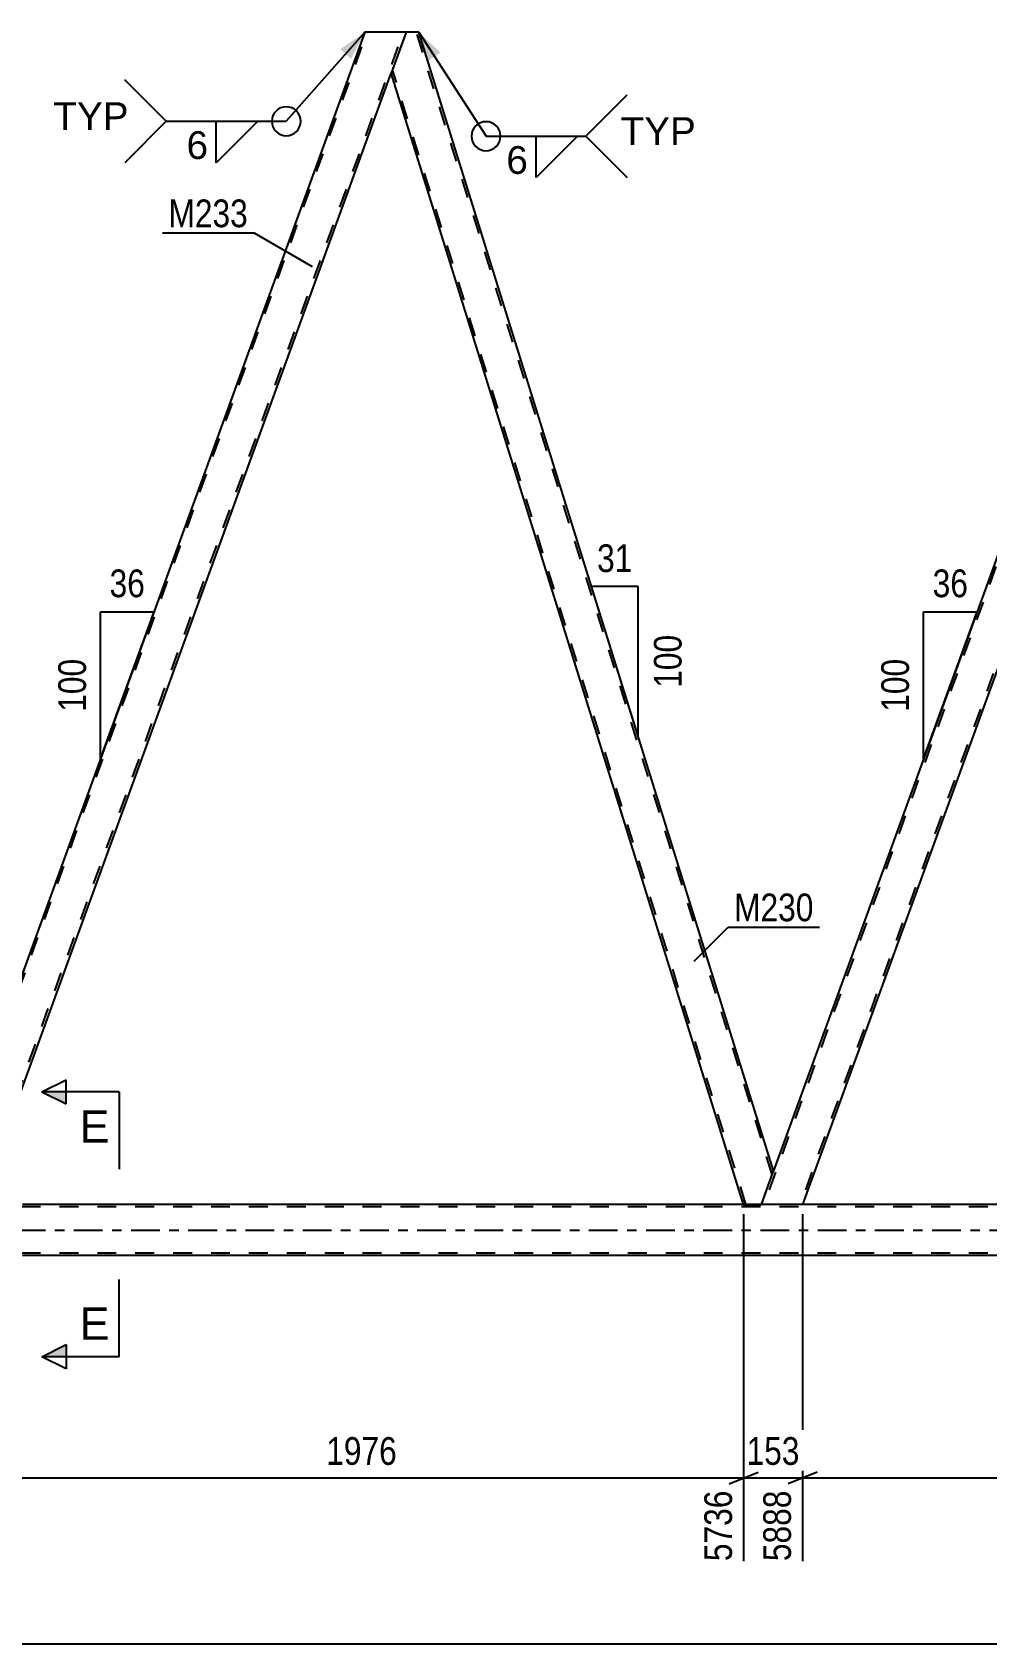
# Model space of a CAD drawing. Header units: millimetres. Extents: x 0 to 841, y 0 to 594.
# Drawn here: x 186.8 to 285.5, y 290 to 456.6 of the extents above; entities that cross this region are included whole.
import ezdxf

# ---------------------------------------------------------------- set-up
doc = ezdxf.new("R2010")
doc.units = ezdxf.units.MM
doc.linetypes.add('DXK_LINE_DOT2', pattern=[3.9198, 1.9599, -1.9599])
doc.linetypes.add('DXK_LINE_DOT3', pattern=[5.9187, 2.979, -0.9799, 0.9799, -0.9799])
doc.styles.add('Arial', font='arial.ttf', dxfattribs={"height": 0.2})
doc.styles.add('Arial Narrow', font='ARIALN.TTF', dxfattribs={"height": 0.2})

# ---------------------------------------------------------------- blocks, each defined once
blk = doc.blocks.new('Part-248143587-3950 - 3863')
at = {"color": 7, "linetype": 'DXK_LINE_DOT2'}
for p, q in [((744.27, 335.14), (72.73, 335.14)), ((744.27, 330.34), (72.73, 330.34))]:
    blk.add_line(p, q, dxfattribs=at)
at = {"color": 2, "linetype": 'Continuous'}
for p, q in [((340.86, 335.38), (185.8, 335.38)), ((340.86, 330.1), (185.8, 330.1))]:
    blk.add_line(p, q, dxfattribs=at)
at = {"color": 7, "linetype": 'DXK_LINE_DOT3'}
blk.add_line((72.73, 332.74), (744.27, 332.74), dxfattribs=at)
blk = doc.blocks.new('Part-248143587-3995 - 3863')
at = {"color": 7, "linetype": 'DXK_LINE_DOT2'}
for p, q in [((177.34, 335.38), (221.46, 456.6)), ((181.09, 335.38), (225.21, 456.6)), ((221.46, 456.6), (221.48, 456.6)), ((225.47, 456.6), (223.92, 452.35)), ((177.09, 335.38), (178.84, 340.2)), ((181.35, 335.38), (183.1, 340.2)), ((181.35, 335.38), (177.09, 335.38))]:
    blk.add_line(p, q, dxfattribs=at)
at = {"color": 2, "linetype": 'Continuous'}
for p, q in [((221.21, 456.6), (178.84, 340.2)), ((225.47, 456.6), (221.21, 456.6)), ((183.1, 340.2), (223.92, 452.35))]:
    blk.add_line(p, q, dxfattribs=at)
blk = doc.blocks.new('Part-248143587-4000 - 3863')
at = {"color": 2, "linetype": 'Continuous'}
for p, q in [((225.47, 456.6), (223.92, 452.35)), ((226.78, 456.6), (225.47, 456.6)), ((263.49, 338.85), (226.78, 456.6)), ((260.38, 335.38), (223.92, 452.35)), ((262.22, 335.38), (263.49, 338.85))]:
    blk.add_line(p, q, dxfattribs=at)
at = {"color": 7, "linetype": 'DXK_LINE_DOT2'}
for p, q in [((263.35, 338.48), (226.53, 456.6)), ((260.63, 335.38), (224.05, 452.72)), ((260.38, 335.38), (262.22, 335.38))]:
    blk.add_line(p, q, dxfattribs=at)
blk = doc.blocks.new('Part-248143587-4005 - 3863')
at = {"color": 7, "linetype": 'DXK_LINE_DOT2'}
for p, q in [((306.6, 456.6), (262.48, 335.38)), ((310.35, 456.6), (266.22, 335.38)), ((306.6, 456.6), (306.62, 456.6)), ((310.6, 456.6), (309.05, 452.35)), ((262.22, 335.38), (263.49, 338.85)), ((266.48, 335.38), (262.22, 335.38))]:
    blk.add_line(p, q, dxfattribs=at)
at = {"color": 2, "linetype": 'Continuous'}
for p, q in [((306.34, 456.6), (263.49, 338.85)), ((310.6, 456.6), (306.34, 456.6)), ((309.05, 452.35), (266.48, 335.38))]:
    blk.add_line(p, q, dxfattribs=at)
blk = doc.blocks.new('AngleDimension-248143587-4882 - 3863')
at = {"color": 7, "linetype": 'Continuous'}
for p, q in [((278.99, 396.68), (284.53, 396.68)), ((278.99, 381.46), (284.53, 396.68)), ((278.99, 381.46), (278.99, 396.68)), ((284.31, 396.06), (284.53, 396.68))]:
    blk.add_line(p, q, dxfattribs=at)
at = {"color": 0}
for points in [[(284.19, 397.58), (284.19, 401.78), (279.34, 401.78), (279.34, 397.58)], [(278.09, 392.41), (273.89, 392.41), (273.89, 385.73), (278.09, 385.73)]]:
    blk.add_wipeout(points, dxfattribs=at)
at = {"color": 3, "style": 'Arial Narrow'}
blk.add_text('36', height=2.863, dxfattribs=at).set_placement((279.94, 398.18))
blk.add_text('100', height=2.863, rotation=90.0002, dxfattribs=at).set_placement((277.49, 386.33))
blk = doc.blocks.new('StraightDimension-248143587-4442 - 3863')
at = {"color": 7, "linetype": 'Continuous'}
for p, q in [((266.48, 334.38), (266.48, 298.5)), ((345.51, 334.38), (345.51, 298.5)), ((267.98, 307.71), (264.98, 306.51)), ((266.48, 307.11), (345.51, 307.11)), ((344.01, 306.51), (347.01, 307.71))]:
    blk.add_line(p, q, dxfattribs=at)
at = {"color": 0}
blk.add_wipeout([(310.25, 307.86), (310.25, 312.06), (301.74, 312.06), (301.74, 307.86)], dxfattribs=at)
at = {"color": 0, "linetype": 'Continuous'}
blk.add_wipeout([(344.91, 306.41), (340.71, 306.41), (340.71, 297.9), (344.91, 297.9)], dxfattribs=at)
at = {"color": 3, "style": 'Arial Narrow'}
blk.add_text('1976', height=2.863, dxfattribs=at).set_placement((302.34, 308.46))
at = {"color": 3, "linetype": 'Continuous', "style": 'Arial Narrow'}
blk.add_text('7864', height=2.863, rotation=90.0002, dxfattribs=at).set_placement((344.31, 298.5))
blk = doc.blocks.new('StraightDimension-248143587-4458 - 3863')
at = {"color": 7, "linetype": 'Continuous'}
for p, q in [((260.38, 334.38), (260.38, 298.5)), ((266.48, 334.38), (266.48, 298.5)), ((258.88, 306.51), (261.88, 307.71)), ((260.38, 307.11), (266.48, 307.11)), ((267.98, 307.71), (264.98, 306.51))]:
    blk.add_line(p, q, dxfattribs=at)
at = {"color": 0}
blk.add_wipeout([(266.77, 307.86), (266.77, 312.06), (260.09, 312.06), (260.09, 307.86)], dxfattribs=at)
at = {"color": 0, "linetype": 'Continuous'}
blk.add_wipeout([(265.88, 306.41), (261.68, 306.41), (261.68, 297.9), (265.88, 297.9)], dxfattribs=at)
at = {"color": 3, "style": 'Arial Narrow'}
blk.add_text('153', height=2.863, dxfattribs=at).set_placement((260.69, 308.46))
at = {"color": 3, "linetype": 'Continuous', "style": 'Arial Narrow'}
blk.add_text('5888', height=2.863, rotation=90.0002, dxfattribs=at).set_placement((265.28, 298.5))
blk = doc.blocks.new('StraightDimension-248143587-4478 - 3863')
at = {"color": 7, "linetype": 'Continuous'}
for p, q in [((181.35, 334.38), (181.35, 298.5)), ((260.38, 334.38), (260.38, 298.5)), ((182.85, 307.71), (179.85, 306.51)), ((181.35, 307.11), (260.38, 307.11)), ((258.88, 306.51), (261.88, 307.71))]:
    blk.add_line(p, q, dxfattribs=at)
at = {"color": 0}
blk.add_wipeout([(225.12, 307.86), (225.12, 312.06), (216.61, 312.06), (216.61, 307.86)], dxfattribs=at)
at = {"color": 0, "linetype": 'Continuous'}
blk.add_wipeout([(259.78, 306.41), (255.58, 306.41), (255.58, 297.9), (259.78, 297.9)], dxfattribs=at)
at = {"color": 3, "style": 'Arial Narrow'}
blk.add_text('1976', height=2.863, dxfattribs=at).set_placement((217.21, 308.46))
at = {"color": 3, "linetype": 'Continuous', "style": 'Arial Narrow'}
blk.add_text('5736', height=2.863, rotation=90.0002, dxfattribs=at).set_placement((259.18, 298.5))
blk = doc.blocks.new('StraightDimension-248143587-4546 - 3863')
at = {"color": 7, "linetype": 'Continuous'}
blk.add_line((63.47, 289.96), (791.2, 289.96), dxfattribs=at)
blk = doc.blocks.new('AngleDimension-248143587-4868 - 3863')
at = {"color": 7, "linetype": 'Continuous'}
for p, q in [((193.86, 396.68), (199.4, 396.68)), ((193.86, 381.46), (199.4, 396.68)), ((193.86, 381.46), (193.86, 396.68)), ((199.18, 396.06), (199.4, 396.68))]:
    blk.add_line(p, q, dxfattribs=at)
at = {"color": 0}
for points in [[(199.06, 397.58), (199.06, 401.78), (194.2, 401.78), (194.2, 397.58)], [(192.96, 392.41), (188.76, 392.41), (188.76, 385.73), (192.96, 385.73)]]:
    blk.add_wipeout(points, dxfattribs=at)
at = {"color": 3, "style": 'Arial Narrow'}
blk.add_text('36', height=2.863, dxfattribs=at).set_placement((194.8, 398.18))
blk.add_text('100', height=2.863, rotation=90.0002, dxfattribs=at).set_placement((192.36, 386.33))
blk = doc.blocks.new('AngleDimension-248143587-4966 - 3863')
at = {"color": 7, "linetype": 'Continuous'}
for p, q in [((247.82, 389.12), (244.65, 399.28)), ((249.47, 399.28), (244.65, 399.28)), ((249.47, 383.82), (244.65, 399.28)), ((249.47, 383.82), (249.47, 399.28))]:
    blk.add_line(p, q, dxfattribs=at)
at = {"color": 0}
for points in [[(249.49, 400.18), (249.49, 404.38), (244.63, 404.38), (244.63, 400.18)], [(254.57, 394.89), (250.37, 394.89), (250.37, 388.21), (254.57, 388.21)]]:
    blk.add_wipeout(points, dxfattribs=at)
at = {"color": 3, "style": 'Arial Narrow'}
blk.add_text('31', height=2.863, dxfattribs=at).set_placement((245.23, 400.78))
blk.add_text('100', height=2.863, rotation=90.0002, dxfattribs=at).set_placement((253.97, 388.81))
blk = doc.blocks.new('Mark-248143587-3991 - 3863')
at = {"color": 0}
blk.add_wipeout([(209.12, 436.44), (209.12, 439.44), (200.89, 439.44), (200.89, 436.44)], dxfattribs=at)
blk.add_wipeout([(209.12, 436.44), (209.12, 439.44), (200.89, 439.44), (200.89, 436.44)], dxfattribs=at)
at = {"color": 30, "linetype": 'Continuous'}
for p in [(200.29, 435.84), (215.78, 432.34)]:
    blk.add_line(p, (209.72, 435.84), dxfattribs=at)
at = {"color": 3, "style": 'Arial Narrow'}
blk.add_text('M233', height=2.863, dxfattribs=at).set_placement((200.89, 436.44))
blk = doc.blocks.new('Mark-248143587-3996 - 3863')
at = {"color": 0}
blk.add_wipeout([(267.63, 364.67), (267.63, 367.67), (259.4, 367.67), (259.4, 364.67)], dxfattribs=at)
blk.add_wipeout([(267.63, 364.67), (267.63, 367.67), (259.4, 367.67), (259.4, 364.67)], dxfattribs=at)
at = {"color": 30, "linetype": 'Continuous'}
for p, q in [((255.27, 360.53), (258.8, 364.07)), ((258.8, 364.07), (268.23, 364.07))]:
    blk.add_line(p, q, dxfattribs=at)
at = {"color": 3, "style": 'Arial Narrow'}
blk.add_text('M230', height=2.863, dxfattribs=at).set_placement((259.4, 364.67))
blk = doc.blocks.new('WeldMark-248143587-5102 - 3863')
at = {"linetype": 'Continuous'}
blk.add_hatch(color=30, dxfattribs=at).paths.add_polyline_path([(218.66, 454.85), (221.21, 456.6), (219.79, 453.85)])
at = {"color": 30, "linetype": 'Continuous'}
blk.add_line((221.21, 456.6), (213.08, 447.39), dxfattribs=at)
at = {"color": 3, "linetype": 'Continuous'}
for q in [(196.37, 451.67), (196.37, 443.1)]:
    blk.add_line((200.66, 447.39), q, dxfattribs=at)
for start, end in [(90, 270), (270, 90)]:
    blk.add_arc((213.08, 447.39), 1.5, start, end, dxfattribs=at)
at = {"color": 0}
blk.add_wipeout([(205.18, 443.29), (205.18, 446.69), (202.56, 446.69), (202.56, 443.29)], dxfattribs=at)
at = {"color": 30, "linetype": 'Continuous'}
blk.add_line((200.66, 447.39), (213.08, 447.39), dxfattribs=at)
at = {"color": 3, "linetype": 'Continuous'}
for p, q in [((205.84, 447.39), (210.13, 447.39)), ((210.13, 447.39), (205.84, 443.1)), ((205.84, 443.1), (205.84, 447.39))]:
    blk.add_line(p, q, dxfattribs=at)
at = {"color": 3, "style": 'Arial'}
blk.add_text('6', height=2.87, dxfattribs=at).set_placement((202.76, 443.49))
at = {"color": 0, "linetype": 'Continuous'}
blk.add_wipeout([(196.76, 446.49), (196.76, 449.49), (188.98, 449.49), (188.98, 446.49)], dxfattribs=at)
blk.add_wipeout([(196.76, 446.49), (196.76, 449.49), (188.98, 449.49), (188.98, 446.49)], dxfattribs=at)
at = {"color": 3, "linetype": 'Continuous', "style": 'Arial'}
blk.add_text('TYP', height=2.865, dxfattribs=at).set_placement((188.98, 446.49))
blk = doc.blocks.new('SectionMark-248143587-5069 - 3863')
at = {"linetype": 'Continuous'}
for points in [[(190.3, 347.03), (190.3, 345.78), (187.8, 347.03)], [(190.3, 320.89), (190.3, 319.64), (187.8, 319.64)]]:
    blk.add_hatch(color=6, dxfattribs=at).paths.add_polyline_path(points)
at = {"color": 6, "linetype": 'Continuous'}
for p, q in [((187.8, 347.03), (190.3, 348.28)), ((190.3, 345.78), (190.3, 348.28)), ((195.8, 347.03), (187.8, 347.03)), ((187.8, 347.03), (190.3, 345.78)), ((195.8, 347.03), (195.8, 339.03)), ((195.8, 319.64), (195.8, 327.64)), ((187.8, 319.64), (190.3, 320.89)), ((190.3, 320.89), (190.3, 318.39)), ((195.8, 319.64), (187.8, 319.64)), ((190.3, 318.39), (187.8, 319.64))]:
    blk.add_line(p, q, dxfattribs=at)
at = {"color": 0, "linetype": 'Continuous'}
for points in [[(194.8, 341.78), (194.8, 345.28), (191.69, 345.28), (191.69, 341.78)], [(194.8, 321.39), (194.8, 324.89), (191.69, 324.89), (191.69, 321.39)]]:
    blk.add_wipeout(points, dxfattribs=at)
at = {"color": 3, "linetype": 'Continuous', "style": 'Arial'}
for p in [(191.69, 341.78), (191.69, 321.39)]:
    blk.add_text('E', height=3.34, dxfattribs=at).set_placement(p)
blk = doc.blocks.new('WeldMark-248143587-5089 - 3863')
at = {"linetype": 'Continuous'}
blk.add_hatch(color=30, dxfattribs=at).paths.add_polyline_path([(227.79, 453.67), (226.78, 456.6), (229.04, 454.49)])
at = {"color": 30, "linetype": 'Continuous'}
blk.add_line((226.78, 456.6), (233.74, 445.85), dxfattribs=at)
at = {"color": 3, "linetype": 'Continuous'}
for q in [(248.35, 450.14), (248.35, 441.57)]:
    blk.add_line((244.06, 445.85), q, dxfattribs=at)
blk.add_arc((233.74, 445.85), 1.5, 90, 270, dxfattribs=at)
at = {"color": 0}
blk.add_wipeout([(238.26, 441.75), (238.26, 445.15), (235.64, 445.15), (235.64, 441.75)], dxfattribs=at)
at = {"color": 30, "linetype": 'Continuous'}
blk.add_line((233.74, 445.85), (244.06, 445.85), dxfattribs=at)
at = {"color": 3, "linetype": 'Continuous'}
for p, q in [((238.92, 445.85), (243.21, 445.85)), ((243.21, 445.85), (238.92, 441.57)), ((238.92, 441.57), (238.92, 445.85))]:
    blk.add_line(p, q, dxfattribs=at)
blk.add_arc((233.74, 445.85), 1.5, 270, 90, dxfattribs=at)
at = {"color": 3, "style": 'Arial'}
blk.add_text('6', height=2.87, dxfattribs=at).set_placement((235.84, 441.95))
at = {"color": 0, "linetype": 'Continuous'}
blk.add_wipeout([(255.44, 444.95), (255.44, 447.95), (247.66, 447.95), (247.66, 444.95)], dxfattribs=at)
blk.add_wipeout([(255.44, 444.95), (255.44, 447.95), (247.66, 447.95), (247.66, 444.95)], dxfattribs=at)
at = {"color": 3, "linetype": 'Continuous', "style": 'Arial'}
blk.add_text('TYP', height=2.865, dxfattribs=at).set_placement((247.66, 444.95))

msp = doc.modelspace()

# ---------------------------------------------------------------- block references
for name in ['Part-248143587-3995 - 3863', 'Part-248143587-4000 - 3863', 'Part-248143587-4005 - 3863', 'Part-248143587-3950 - 3863']:
    msp.add_blockref(name, (0, 0))

# ---------------------------------------------------------------- next in the draw order: block references
for name in ['AngleDimension-248143587-4882 - 3863', 'StraightDimension-248143587-4442 - 3863']:
    msp.add_blockref(name, (0, 0))

# ---------------------------------------------------------------- next in the draw order: block references
msp.add_blockref('StraightDimension-248143587-4458 - 3863', (0, 0))

# ---------------------------------------------------------------- next in the draw order: block references
msp.add_blockref('StraightDimension-248143587-4478 - 3863', (0, 0))

# ---------------------------------------------------------------- next in the draw order: block references
msp.add_blockref('StraightDimension-248143587-4546 - 3863', (0, 0))

# ---------------------------------------------------------------- next in the draw order: block references
for name in ['WeldMark-248143587-5102 - 3863', 'WeldMark-248143587-5089 - 3863', 'Mark-248143587-3991 - 3863', 'AngleDimension-248143587-4966 - 3863', 'AngleDimension-248143587-4868 - 3863', 'Mark-248143587-3996 - 3863', 'SectionMark-248143587-5069 - 3863']:
    msp.add_blockref(name, (0, 0))

doc.saveas('drawing.dxf')
